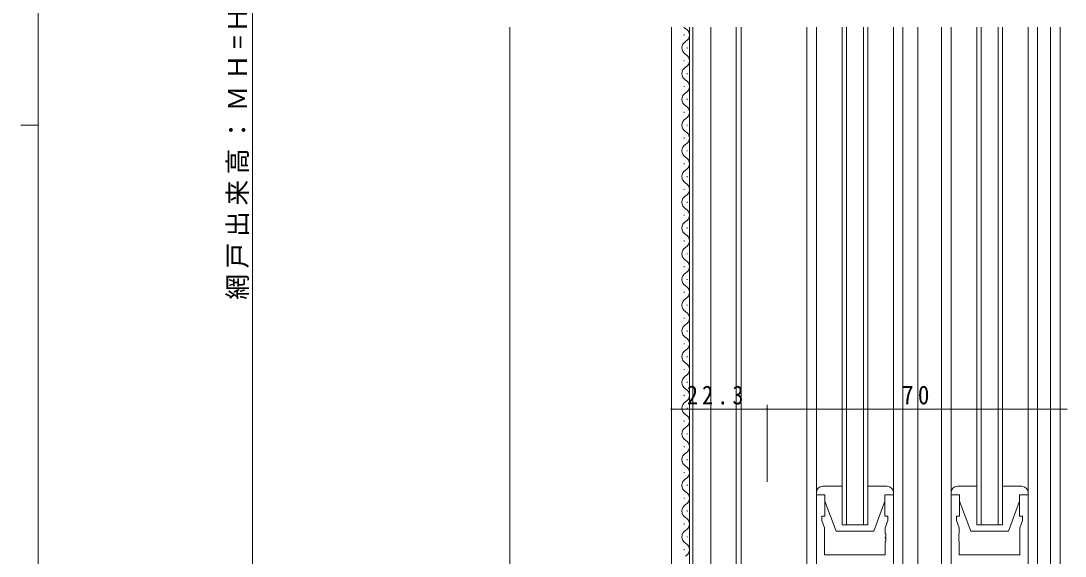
# Model space of a CAD drawing. Units: millimetres, scale not verified. Extents: x -567 to 567, y -403 to 403.
# Drawn here: x -566.7 to -323.2, y -76.5 to 48.3 of the extents above; entities that cross this region are included whole.
import ezdxf

# ---------------------------------------------------------------- set-up
doc = ezdxf.new("R2010")
doc.units = ezdxf.units.MM
doc.header["$LTSCALE"] = 2
for name, color, linetype, lineweight in [('0-1_YKK_ZWAK', 7, 'Continuous', 18), ('0-3_YKK_11', 7, 'Continuous', 18), ('0-4_YKK_12', 2, 'Continuous', 18), ('0-5_YSS_K', 3, 'Continuous', 18), ('0-6_YKK_13', 4, 'Continuous', 18), ('0-7_YKK_D', 6, 'Continuous', 18)]:
    doc.layers.add(name, color=color, linetype=linetype, lineweight=lineweight)
doc.styles.add('ＭＳ ゴシック', font='')
doc.styles.get('ＭＳ ゴシック').set_extended_font_data('MS Gothic')

msp = doc.modelspace()

# ---------------------------------------------------------------- linework, layer by layer
at = {"layer": '0-1_YKK_ZWAK'}
for p, q in [((-562.726, -351), (-562.726, 399)), ((-566.726, 24), (-562.726, 24))]:
    msp.add_line(p, q, dxfattribs=at)
at = {"layer": '0-3_YKK_11'}
for p, q in [((-381.228, -62.184), (-381.228, -143.534)), ((-379.228, -62.184), (-381.228, -62.184)), ((-379.228, -67.184), (-379.228, -62.184)), ((-365.228, -62.184), (-365.228, -67.184)), ((-363.228, -62.184), (-365.228, -62.184)), ((-363.228, -118.184), (-363.228, -62.184)), ((-349.828, -62.184), (-349.828, -112.534)), ((-347.828, -62.184), (-349.828, -62.184)), ((-347.828, -67.184), (-347.828, -62.184)), ((-333.828, -62.184), (-333.828, -67.184)), ((-331.828, -62.184), (-333.828, -62.184)), ((-331.828, -106.184), (-331.828, -62.184)), ((-379.928, -67.184), (-379.228, -67.184)), ((-379.928, -68.184), (-379.928, -67.184)), ((-365.228, -67.184), (-364.528, -67.184)), ((-364.528, -67.184), (-364.528, -68.184)), ((-348.528, -67.184), (-347.828, -67.184)), ((-348.528, -68.184), (-348.528, -67.184)), ((-333.828, -67.184), (-333.128, -67.184)), ((-333.128, -67.184), (-333.128, -68.184)), ((-379.298, -69.915), (-379.928, -68.184)), ((-379.298, -76.184), (-379.298, -69.915)), ((-364.528, -68.184), (-365.158, -69.915)), ((-365.158, -69.915), (-365.158, -71.226)), ((-347.898, -69.915), (-348.528, -68.184)), ((-347.898, -71.226), (-347.898, -69.915)), ((-333.128, -68.184), (-333.758, -69.915)), ((-333.758, -69.915), (-333.758, -76.184)), ((-365.158, -71.226), (-365.038, -71.409)), ((-365.038, -71.959), (-365.158, -72.142)), ((-365.158, -72.142), (-365.158, -72.226)), ((-365.158, -72.226), (-365.038, -72.409)), ((-365.038, -72.959), (-365.158, -73.142)), ((-365.038, -71.409), (-365.038, -71.959)), ((-365.038, -72.409), (-365.038, -72.959)), ((-348.018, -71.409), (-347.898, -71.226)), ((-348.018, -71.959), (-348.018, -71.409)), ((-347.898, -72.142), (-348.018, -71.959)), ((-348.018, -72.409), (-347.898, -72.226)), ((-348.018, -72.959), (-348.018, -72.409)), ((-347.898, -73.142), (-348.018, -72.959)), ((-347.898, -72.226), (-347.898, -72.142)), ((-365.158, -73.142), (-365.158, -76.184)), ((-347.898, -76.184), (-347.898, -73.142)), ((-365.158, -76.184), (-379.298, -76.184)), ((-333.758, -76.184), (-347.898, -76.184))]:
    msp.add_line(p, q, dxfattribs=at)
at = {"layer": '0-4_YKK_12'}
for p, q in [((-415.028, -151.684), (-415.028, 46.816)), ((-410.828, -115.492), (-410.828, 46.816)), ((-410.028, -114.684), (-410.028, 46.816)), ((-405.828, -114.684), (-405.828, 46.816)), ((-399.928, -128.284), (-399.928, 46.816)), ((-398.728, 46.816), (-398.728, -128.181)), ((-383.428, 46.816), (-383.428, -144.184)), ((-375.228, -69.184), (-375.228, 46.816)), ((-374.228, 46.816), (-374.228, -69.184)), ((-370.228, -69.184), (-370.228, 46.816)), ((-369.228, 46.816), (-369.228, -69.184)), ((-361.028, 46.816), (-361.028, -144.184)), ((-357.528, 46.816), (-357.528, -113.184)), ((-352.028, 46.816), (-352.028, -113.184)), ((-343.828, -69.184), (-343.828, 46.816)), ((-342.828, 46.816), (-342.828, -69.184)), ((-338.828, -69.184), (-338.828, 46.816)), ((-337.828, 46.816), (-337.828, -69.184)), ((-329.628, 46.816), (-329.628, -106.484)), ((-326.628, 46.816), (-326.628, -106.184)), ((-324.358, -106.184), (-324.358, 46.816)), ((-412.088, 44.912), (-412.088, 45.112)), ((-411.328, 41.912), (-411.328, 42.112)), ((-412.088, 38.912), (-412.088, 39.112)), ((-411.328, 35.912), (-411.328, 36.112)), ((-412.088, 32.912), (-412.088, 33.112)), ((-411.328, 29.912), (-411.328, 30.112)), ((-412.088, 26.912), (-412.088, 27.112)), ((-411.328, 23.912), (-411.328, 24.112)), ((-412.088, 20.912), (-412.088, 21.112)), ((-411.328, 17.912), (-411.328, 18.112)), ((-412.088, 14.912), (-412.088, 15.112)), ((-411.328, 11.912), (-411.328, 12.112)), ((-412.088, 8.912), (-412.088, 9.112)), ((-411.328, 5.912), (-411.328, 6.112)), ((-412.088, 2.912), (-412.088, 3.112)), ((-411.328, -0.088), (-411.328, 0.112)), ((-412.088, -3.088), (-412.088, -2.888)), ((-411.328, -6.088), (-411.328, -5.888)), ((-412.088, -9.088), (-412.088, -8.888)), ((-411.328, -12.088), (-411.328, -11.888)), ((-412.088, -15.088), (-412.088, -14.888)), ((-411.328, -18.088), (-411.328, -17.888)), ((-412.088, -21.088), (-412.088, -20.888)), ((-411.328, -24.088), (-411.328, -23.888)), ((-412.088, -27.088), (-412.088, -26.888)), ((-411.328, -30.088), (-411.328, -29.888)), ((-412.088, -33.088), (-412.088, -32.888)), ((-411.328, -36.088), (-411.328, -35.888)), ((-412.088, -39.088), (-412.088, -38.888)), ((-411.328, -42.088), (-411.328, -41.888)), ((-412.088, -45.088), (-412.088, -44.888)), ((-411.328, -48.088), (-411.328, -47.888)), ((-412.088, -51.088), (-412.088, -50.888)), ((-411.328, -54.088), (-411.328, -53.888)), ((-412.088, -57.088), (-412.088, -56.888)), ((-411.328, -60.088), (-411.328, -59.888)), ((-412.088, -63.088), (-412.088, -62.888)), ((-411.328, -66.088), (-411.328, -65.888)), ((-412.088, -69.088), (-412.088, -68.888)), ((-369.228, -69.184), (-375.228, -69.184)), ((-337.828, -69.184), (-343.828, -69.184)), ((-411.328, -72.088), (-411.328, -71.888)), ((-412.088, -75.088), (-412.088, -74.888))]:
    msp.add_line(p, q, dxfattribs=at)
for centre, start, end in [((-410.869, 48.012), 224.08242, 240.79746), ((-412.546, 45.012), 299.20255, 60.79746), ((-410.869, 42.012), 119.20255, 240.79746), ((-412.546, 39.012), 299.20255, 60.79746), ((-410.869, 36.012), 119.20255, 240.79746), ((-412.546, 33.012), 299.20255, 60.79746), ((-410.869, 30.012), 119.20255, 240.79746), ((-412.546, 27.012), 299.20255, 60.79746), ((-410.869, 24.012), 119.20255, 240.79746), ((-412.546, 21.012), 299.20255, 60.79746), ((-410.869, 18.012), 119.20255, 240.79746), ((-412.546, 15.012), 299.20255, 60.79746), ((-410.869, 12.012), 119.20255, 240.79746), ((-412.546, 9.012), 299.20255, 60.79746), ((-410.869, 6.012), 119.20255, 240.79746), ((-412.546, 3.012), 299.20255, 60.79746), ((-410.869, 0.012), 119.20255, 240.79746), ((-412.546, -2.988), 299.20255, 60.79746), ((-410.869, -5.988), 119.20255, 240.79746), ((-412.546, -8.988), 299.20255, 60.79746), ((-410.869, -11.988), 119.20255, 240.79746), ((-412.546, -14.988), 299.20255, 60.79746), ((-410.869, -17.988), 119.20255, 240.79746), ((-412.546, -20.988), 299.20255, 60.79746), ((-410.869, -23.988), 119.20255, 240.79746), ((-412.546, -26.988), 299.20255, 60.79746), ((-410.869, -29.988), 119.20255, 240.79746), ((-412.546, -32.988), 299.20255, 60.79746), ((-410.869, -35.988), 119.20255, 240.79746), ((-412.546, -38.988), 299.20255, 60.79746), ((-410.869, -41.988), 119.20255, 240.79746), ((-412.546, -44.988), 299.20255, 60.79746), ((-410.869, -47.988), 119.20255, 240.79746), ((-412.546, -50.988), 299.20255, 60.79746), ((-410.869, -53.988), 119.20255, 240.79746), ((-412.546, -56.988), 299.20255, 60.79746), ((-410.869, -59.988), 119.20255, 240.79746), ((-412.546, -62.988), 299.20255, 60.79746), ((-410.869, -65.988), 119.20255, 240.79746), ((-412.546, -68.988), 299.20255, 60.79746), ((-410.869, -71.988), 119.20255, 240.79746), ((-412.546, -74.988), 299.20255, 60.79746)]:
    msp.add_arc(centre, 1.718, start, end, dxfattribs=at)
at = {"layer": '0-5_YSS_K'}
msp.add_line((-452.726, -168.613), (-452.726, 46.816), dxfattribs=at)
at = {"layer": '0-6_YKK_13'}
for p, q in [((-381.228, 46.816), (-381.228, -61.684)), ((-363.228, 46.816), (-363.228, -61.684)), ((-349.828, 46.816), (-349.828, -61.684)), ((-331.828, 46.816), (-331.828, -61.684)), ((-375.228, -60.184), (-379.728, -60.184)), ((-364.728, -60.184), (-369.228, -60.184)), ((-343.828, -60.184), (-348.328, -60.184)), ((-333.328, -60.184), (-337.828, -60.184)), ((-381.228, -61.684), (-381.228, -62.184)), ((-381.228, -62.184), (-379.228, -62.184)), ((-379.228, -62.184), (-379.228, -63.684)), ((-365.228, -62.184), (-363.228, -62.184)), ((-365.228, -63.684), (-365.228, -62.184)), ((-363.228, -62.184), (-363.228, -61.684)), ((-349.828, -61.684), (-349.828, -62.184)), ((-349.828, -62.184), (-347.828, -62.184)), ((-347.828, -62.184), (-347.828, -63.684)), ((-333.828, -62.184), (-331.828, -62.184)), ((-333.828, -63.684), (-333.828, -62.184)), ((-331.828, -62.184), (-331.828, -61.684)), ((-379.228, -63.684), (-376.628, -70.684)), ((-365.228, -63.684), (-367.828, -70.684)), ((-347.828, -63.684), (-345.228, -70.684)), ((-333.828, -63.684), (-336.428, -70.684)), ((-376.628, -70.684), (-367.828, -70.684)), ((-345.228, -70.684), (-336.428, -70.684))]:
    msp.add_line(p, q, dxfattribs=at)
for centre, start, end in [((-379.728, -61.684), 90, 180), ((-364.728, -61.684), 0, 90), ((-348.328, -61.684), 90, 180), ((-333.328, -61.684), 0, 90)]:
    msp.add_arc(centre, 1.5, start, end, dxfattribs=at)
at = {"layer": '0-7_YKK_D'}
for p, q in [((-512.726, 200.816), (-512.726, -159.687)), ((-415.028, -59.184), (-415.028, -41.184)), ((-392.728, -59.184), (-392.728, -41.184)), ((-392.728, -59.184), (-392.728, -41.184)), ((-392.728, -42.184), (-415.028, -42.184)), ((-392.728, -42.184), (-322.728, -42.184))]:
    msp.add_line(p, q, dxfattribs=at)
for centre, start, end in [((-415.028, -42.184), 0, 180), ((-415.028, -42.184), 180, 0), ((-392.728, -42.184), 0, 180), ((-392.728, -42.184), 0, 180), ((-392.728, -42.184), 180, 0), ((-392.728, -42.184), 180, 0)]:
    msp.add_arc(centre, 0.106, start, end, dxfattribs=at)

# ---------------------------------------------------------------- texts
at = {"layer": '0-7_YKK_D', "color": 7, "insert": (-513.526, -16.716), "char_height": 4.399, "attachment_point": 7, "rotation": 90, "style": 'ＭＳ ゴシック'}
msp.add_mtext('\\T1.22;網戸出来高：ＭＨ=Ｈ+60.5', dxfattribs=at)
at = {"layer": '0-7_YKK_D', "color": 7, "char_height": 4.399, "attachment_point": 7, "style": 'ＭＳ ゴシック'}
for s, insert in [('\\T1.39;\\W0.85;22.3', (-411.398, -41.184)), ('\\T1.37;\\W0.9;70', (-361.248, -41.184))]:
    msp.add_mtext(s, dxfattribs=dict(at, insert=insert))

doc.saveas('drawing.dxf')
